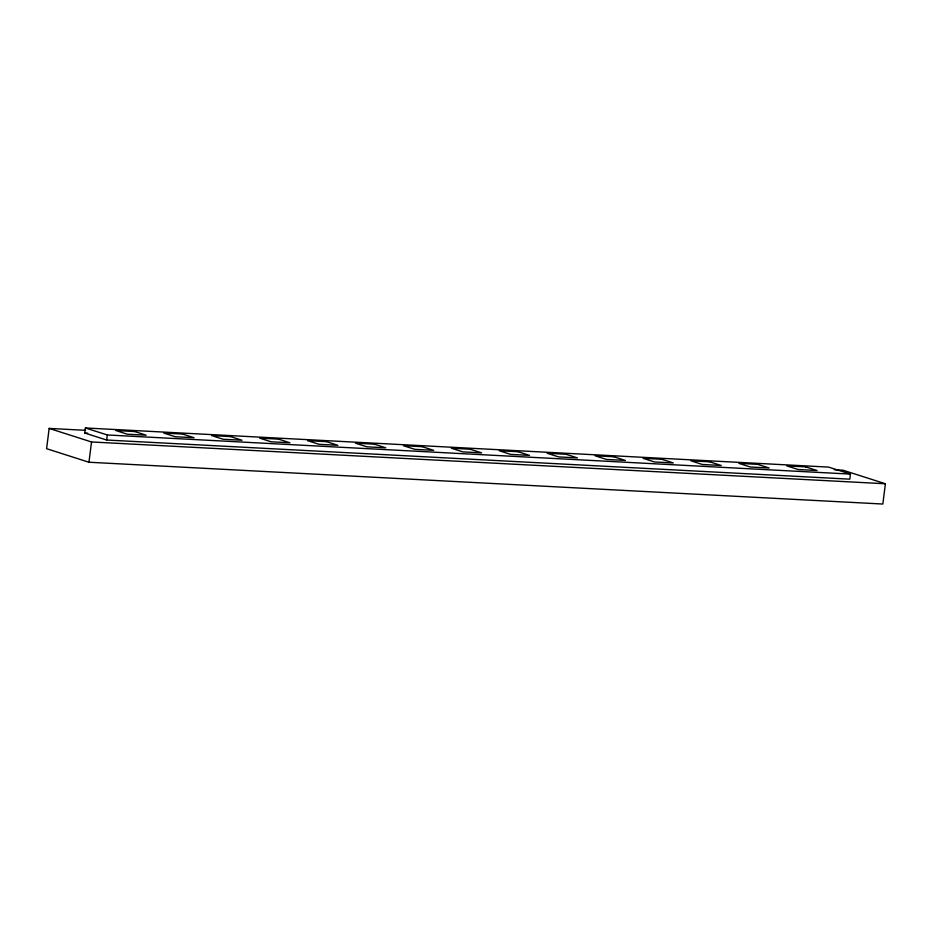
<?xml version="1.0" encoding="UTF-8"?>
<svg xmlns="http://www.w3.org/2000/svg" width="932" height="932" viewBox="0 0 932 932"><rect width="100%" height="100%" fill="white"/><g stroke="black" fill="none" stroke-linecap="round" stroke-linejoin="round"><path stroke-width="1.4" d="M85.511 430.328L49.163 428.417L46.6 448.688L88.959 462.237L882.837 504.037L885.4 483.766L843.041 470.217L834.315 469.763M84.765 433.031L85.406 427.963L828.56 467.095L850.45 474.097L849.809 479.165L106.656 440.032L84.765 433.031L87.666 433.182M88.959 462.237L91.522 441.966L49.163 428.417M106.656 440.032L107.296 434.964L85.406 427.963M107.296 434.964L850.45 474.097M91.522 441.966L885.4 483.766M134.697 431.539L115.871 430.549L127.3 434.207L146.138 435.197L134.697 431.539M182.625 434.067L163.787 433.077L175.228 436.735L194.054 437.725L182.625 434.067M230.554 436.584L211.715 435.594L223.144 439.252L241.982 440.242L230.554 436.584M278.47 439.112L259.644 438.122L271.072 441.78L289.91 442.77L278.47 439.112M326.398 441.64L307.56 440.65L319 444.296L337.827 445.298L326.398 441.64M374.326 444.156L355.488 443.166L366.917 446.824L385.755 447.814L374.326 444.156M422.243 446.684L403.416 445.694L414.845 449.352L433.683 450.342L422.243 446.684M470.171 449.212L451.333 448.21L462.773 451.869L481.599 452.859L470.171 449.212M518.099 451.729L499.261 450.738L510.689 454.397L529.527 455.387L518.099 451.729M566.015 454.257L547.189 453.267L558.618 456.913L577.456 457.915L566.015 454.257M613.943 456.773L595.105 455.783L606.546 459.441L625.372 460.431L613.943 456.773M661.871 459.301L643.033 458.311L654.462 461.969L673.3 462.959L661.871 459.301M709.788 461.829L690.962 460.827L702.39 464.486L721.228 465.476L709.788 461.829M757.716 464.346L738.878 463.355L750.318 467.014L769.145 468.004L757.716 464.346M805.644 466.874L786.806 465.883L798.235 469.53L817.073 470.532L805.644 466.874"/></g></svg>
